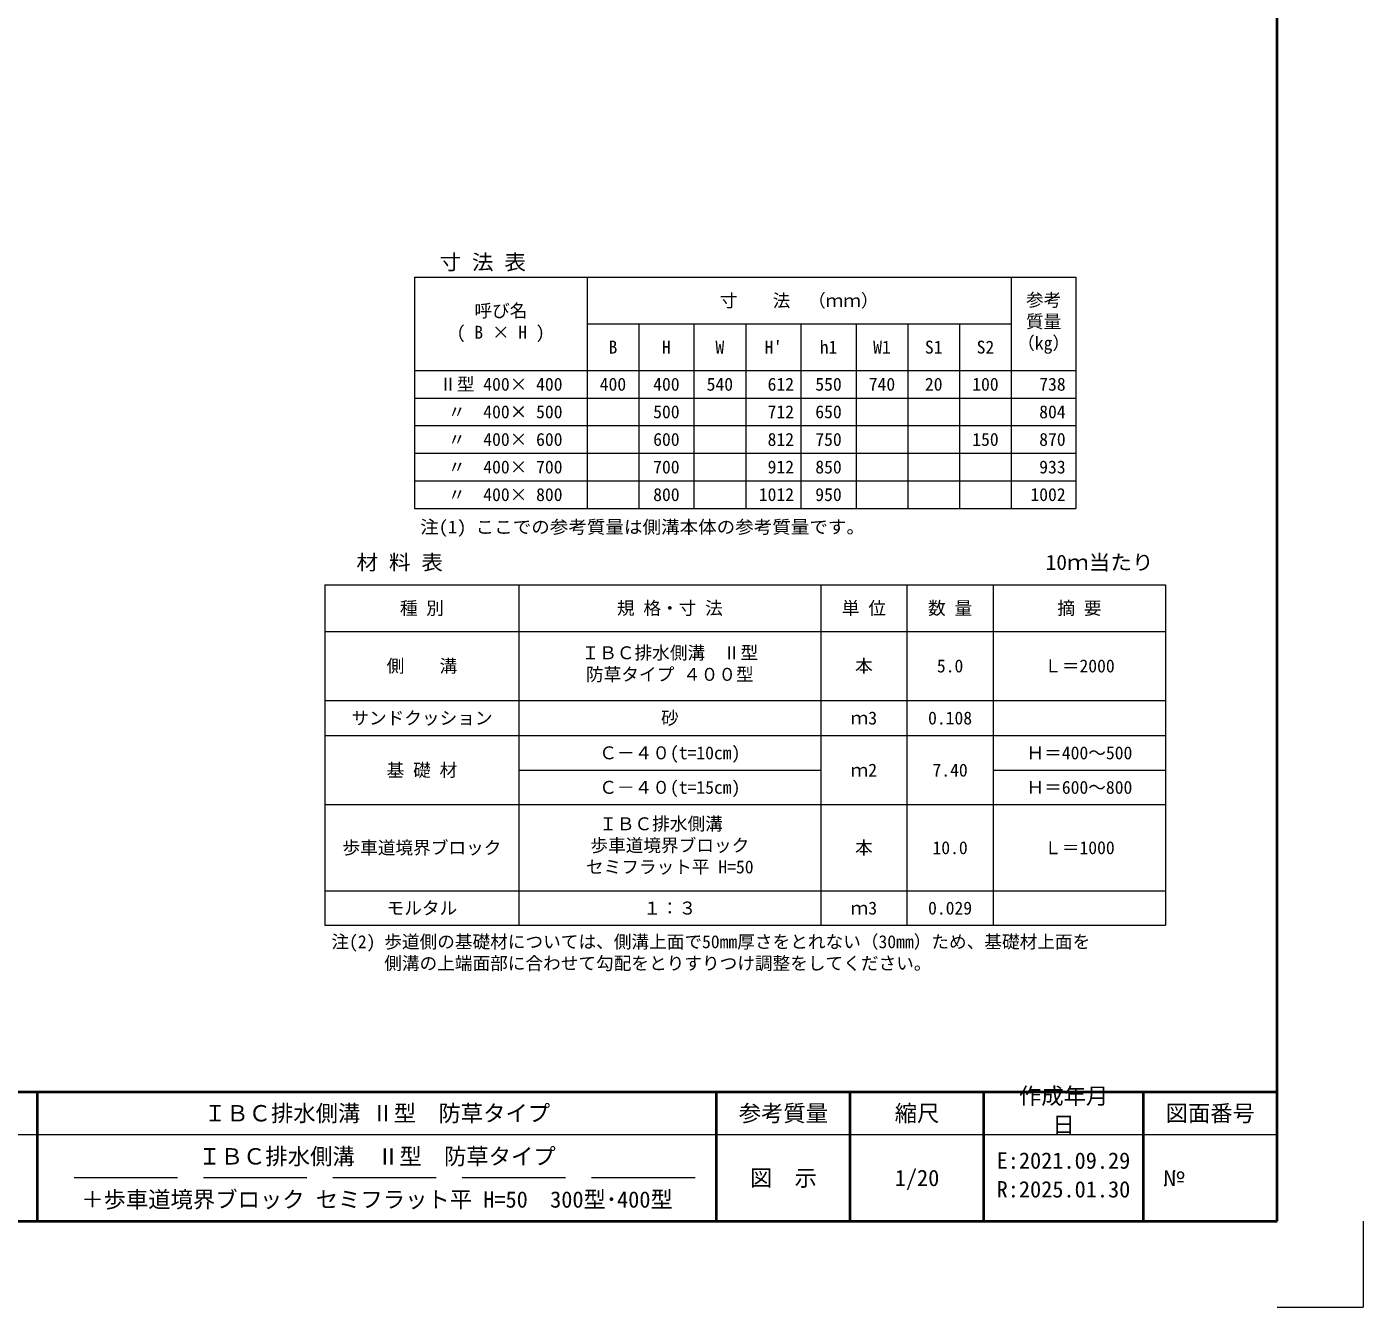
# Model space of a CAD drawing. Units: millimetres at full size; details may follow other scales. Extents: x 164402 to 209100, y 872507 to 885397.
# Drawn here: x 196447 to 199547, y 872507 to 875477 of the extents above; entities that cross this region are included whole.
import ezdxf
from ezdxf.enums import TextEntityAlignment as Align

# ---------------------------------------------------------------- set-up
doc = ezdxf.new("R2010")
doc.units = ezdxf.units.MM
doc.header["$LTSCALE"] = 40
doc.linetypes.add('DASHED', pattern=[7.5, 6, -1.5])
for name, color, linetype, lineweight in [('0_2', 7, 'Continuous', 13), ('Defpoints_3', 8, 'Continuous', 0), ('図枠', 7, 'Continuous', 5), ('寸法表', 30, 'Continuous', 13)]:
    doc.layers.add(name, color=color, linetype=linetype, lineweight=lineweight)
doc.layers.add('文字', color=7, linetype='Continuous')
doc.styles.add('ＭＳ ゴシック', font='')
doc.styles.add('ＭＳ 明朝', font='')
doc.styles.get('ＭＳ ゴシック').set_extended_font_data('MS Gothic')
doc.styles.get('ＭＳ 明朝').set_extended_font_data('MS Mincho')

msp = doc.modelspace()

# ---------------------------------------------------------------- linework, layer by layer
at = {"layer": 'Defpoints_3'}
for p, q in [((197747.06, 874616.09), (197867.06, 874616.09)), ((197995.06, 874616.09), (198115.06, 874616.09)), ((198371.06, 874616.09), (198731.06, 874616.09)), ((197747.06, 874552.09), (197867.06, 874552.09)), ((197995.06, 874552.09), (198115.06, 874552.09)), ((198371.06, 874552.09), (198611.06, 874552.09)), ((197747.06, 874488.09), (197867.06, 874488.09)), ((197995.06, 874488.09), (198115.06, 874488.09)), ((198371.06, 874488.09), (198731.06, 874488.09)), ((197747.06, 874424.09), (197867.06, 874424.09)), ((197995.06, 874424.09), (198115.06, 874424.09)), ((198371.06, 874424.09), (198731.06, 874424.09))]:
    msp.add_line(p, q, dxfattribs=at)
at = {"layer": 'Defpoints_3', "color": 7, "lineweight": 13}
for p in [(199547.4, 872707.22), (199347.4, 872507.22)]:
    msp.add_line(p, (199547.4, 872507.22), dxfattribs=at)
at = {"layer": '図枠', "lineweight": 40}
for p, q in [((199347.4, 872707.22), (199347.4, 878247.22)), ((191547.4, 873007.22), (199347.4, 873007.22)), ((196472.4, 872707.22), (196472.4, 873007.22)), ((198047.4, 872707.22), (198047.4, 873007.22)), ((198357.4, 872707.22), (198357.4, 873007.22)), ((198667.4, 872707.22), (198667.4, 873007.22)), ((199037.4, 872707.22), (199037.4, 873007.22)), ((191547.4, 872707.22), (199347.4, 872707.22))]:
    msp.add_line(p, q, dxfattribs=at)
at = {"layer": '図枠', "lineweight": 13}
for p, q in [((197583.45, 873007.22), (199347.4, 873007.22)), ((199347.4, 872907.22), (196072.4, 872907.22))]:
    msp.add_line(p, q, dxfattribs=at)
at = {"layer": '図枠', "linetype": 'DASHED', "lineweight": 9}
msp.add_line((197997.4, 872807.22), (196522.4, 872807.22), dxfattribs=at)
at = {"layer": '寸法表'}
for p, q in [((197347.06, 874896.09), (198881.06, 874896.09)), ((197347.06, 874896.09), (197347.06, 874360.09)), ((197747.06, 874896.09), (197747.06, 874360.09)), ((198731.06, 874896.09), (198731.06, 874360.09)), ((198881.06, 874896.09), (198881.06, 874360.09)), ((197747.06, 874788.09), (198731.06, 874788.09)), ((197867.06, 874788.09), (197867.06, 874360.09)), ((197995.06, 874788.09), (197995.06, 874360.09)), ((198115.06, 874788.09), (198115.06, 874360.09)), ((198243.06, 874788.09), (198243.06, 874360.09)), ((198371.06, 874788.09), (198371.06, 874360.09)), ((198491.06, 874788.09), (198491.06, 874360.09)), ((198611.06, 874788.09), (198611.06, 874360.09)), ((197347.06, 874680.09), (198881.06, 874680.09)), ((197347.06, 874616.09), (197747.06, 874616.09)), ((197867.06, 874616.09), (197995.06, 874616.09)), ((198115.06, 874616.09), (198371.06, 874616.09)), ((198731.06, 874616.09), (198881.06, 874616.09)), ((197347.06, 874552.09), (197747.06, 874552.09)), ((197867.06, 874552.09), (197995.06, 874552.09)), ((198115.06, 874552.09), (198371.06, 874552.09)), ((198611.06, 874552.09), (198881.06, 874552.09)), ((197347.06, 874488.09), (197747.06, 874488.09)), ((197867.06, 874488.09), (197995.06, 874488.09)), ((198115.06, 874488.09), (198371.06, 874488.09)), ((198731.06, 874488.09), (198881.06, 874488.09)), ((197347.06, 874424.09), (197747.06, 874424.09)), ((197867.06, 874424.09), (197995.06, 874424.09)), ((198115.06, 874424.09), (198371.06, 874424.09)), ((198731.06, 874424.09), (198881.06, 874424.09)), ((197347.06, 874360.09), (198881.06, 874360.09)), ((197139.06, 874182.7), (199089.06, 874182.7)), ((197139.06, 874182.7), (197139.06, 873393.1)), ((197589.06, 874182.7), (197589.06, 873393.1)), ((198289.06, 874182.7), (198289.06, 873393.1)), ((198489.06, 874182.7), (198489.06, 873393.1)), ((198689.06, 874182.7), (198689.06, 873393.1)), ((199089.06, 874182.7), (199089.06, 873393.1)), ((197139.06, 874074.7), (199089.06, 874074.7)), ((197139.06, 873914.7), (199089.06, 873914.7)), ((197139.06, 873833.1), (199089.06, 873833.1)), ((197589.06, 873753.1), (198289.06, 873753.1)), ((198689.06, 873753.1), (199089.06, 873753.1)), ((197139.06, 873673.1), (199089.06, 873673.1)), ((197139.06, 873473.1), (199089.06, 873473.1)), ((197139.06, 873393.1), (199089.06, 873393.1))]:
    msp.add_line(p, q, dxfattribs=at)

# ---------------------------------------------------------------- texts
at = {"layer": '0_2', "style": 'ＭＳ 明朝'}
for s, p in [('注(2) 歩道側の基礎材については、側溝上面で50mm厚さをとれない（30mm）ため、基礎材上面を ', (197154.06, 873370.09)), ('      側溝の上端面部に合わせて勾配をとりすりつけ調整をしてください。', (197154.06, 873320.09))]:
    msp.add_text(s, height=30.02, dxfattribs=at).set_placement(p, align=Align.TOP_LEFT)
at = {"layer": '図枠', "style": 'ＭＳ ゴシック'}
for s, p in [('作成年月', (198748.8, 873016.45)), ('日', (198826.5, 872949.79)), ('E:2021.09.29', (198697, 872866.45)), ('R:2025.01.30', (198697, 872799.79))]:
    msp.add_text(s, height=37.98, dxfattribs=at).set_placement(p, align=Align.TOP_LEFT)
for s, p in [('ＩＢＣ排水側溝 Ⅱ型\u3000防草タイプ', (197259.9, 872957.22)), ('参考質量', (198202.4, 872957.22)), ('縮尺', (198512.4, 872957.22)), ('図面番号', (199192.4, 872957.22)), ('ＩＢＣ排水側溝  Ⅱ型\u3000防草タイプ', (197259.9, 872857.22)), ('図\u3000示', (198202.4, 872807.22)), ('1/20', (198512.4, 872807.22)), ('＋歩車道境界ブロック セミフラット平 H=50\u3000300型･400型', (197259.9, 872757.22))]:
    msp.add_text(s, height=37.98, dxfattribs=at).set_placement(p, align=Align.MIDDLE_CENTER)
msp.add_text('№', height=37.98, dxfattribs=at).set_placement((199081.75, 872807.22), align=Align.MIDDLE_LEFT)
at = {"layer": '寸法表', "style": 'ＭＳ 明朝'}
for s, p in [('寸\u3000\u3000法\u3000（ｍｍ）', (198239.06, 874842.09)), ('B', (197807.06, 874734.09)), ('H', (197931.06, 874734.09)), ('W', (198055.06, 874734.09)), ("H'", (198179.06, 874734.09)), ('h1', (198307.06, 874734.09)), ('W1', (198431.06, 874734.09)), ('S1', (198551.06, 874734.09)), ('S2', (198671.06, 874734.09)), ('Ⅱ型 400× 400', (197547.06, 874648.09)), ('400', (197807.06, 874648.09)), ('400', (197931.06, 874648.09)), ('540', (198055.06, 874648.09)), ('550', (198307.06, 874648.09)), ('740', (198431.06, 874648.09)), ('20', (198551.06, 874648.09)), ('100', (198671.06, 874648.09)), (' 〃\u3000400× 500', (197547.06, 874584.09)), ('500', (197931.06, 874584.09)), ('650', (198307.06, 874584.09)), (' 〃\u3000400× 600', (197547.06, 874520.09)), ('600', (197931.06, 874520.09)), ('750', (198307.06, 874520.09)), ('150', (198671.06, 874520.09)), (' 〃\u3000400× 700', (197547.06, 874456.09)), ('700', (197931.06, 874456.09)), ('850', (198307.06, 874456.09)), (' 〃\u3000400× 800', (197547.06, 874392.09)), ('800', (197931.06, 874392.09)), ('950', (198307.06, 874392.09)), ('種 別', (197364.06, 874128.7)), ('規 格・寸 法', (197939.06, 874128.7)), ('単 位', (198389.06, 874128.7)), ('数 量', (198589.06, 874128.7)), ('摘 要', (198889.06, 874128.7)), ('側\u3000\u3000溝', (197364.06, 873994.7)), ('本', (198389.06, 873994.7)), ('5.0', (198589.06, 873994.7)), ('Ｌ＝2000', (198889.06, 873994.7)), ('サンドクッション', (197364.06, 873873.9)), ('砂', (197939.06, 873873.9)), ('ｍ3', (198389.06, 873873.9)), ('0.108', (198589.06, 873873.9)), ('Ｃ－４０(t=10cm)', (197939.06, 873793.1)), ('Ｈ＝400～500', (198889.06, 873793.1)), ('基 礎 材', (197364.06, 873753.1)), ('ｍ2', (198389.06, 873753.1)), ('7.40', (198589.06, 873753.1)), ('Ｃ－４０(t=15cm)', (197939.06, 873713.1)), ('Ｈ＝600～800', (198889.06, 873713.1)), ('歩車道境界ブロック', (197364.06, 873573.1)), ('本', (198389.06, 873573.1)), ('10.0', (198589.06, 873573.1)), ('Ｌ＝1000', (198889.06, 873573.1)), ('モルタル', (197364.06, 873433.1)), ('１：３', (197939.06, 873433.1)), ('ｍ3', (198389.06, 873433.1)), ('0.029', (198589.06, 873433.1))]:
    msp.add_text(s, height=30.02, dxfattribs=at).set_placement(p, align=Align.MIDDLE_CENTER)
for s, p in [('参考', (198765.11, 874858.57)), ('呼び名', (197485.64, 874833.57)), ('質量', (198765.11, 874808.57)), ('( B × H )', (197444.69, 874783.57)), ('（kg）', (198744.64, 874758.57)), ('ＩＢＣ排水側溝\u3000Ⅱ型', (197734.31, 874040.17)), ('防草タイプ ４００型', (197744.55, 873990.17)), ('ＩＢＣ排水側溝\u3000', (197775.26, 873643.57)), ('歩車道境界ブロック', (197754.79, 873593.57)), ('セミフラット平 H=50', (197744.55, 873543.57))]:
    msp.add_text(s, height=30.02, dxfattribs=at).set_placement(p, align=Align.TOP_LEFT)
for s, p in [('612', (198227.06, 874648.09)), ('738', (198857.06, 874648.09)), ('712', (198227.06, 874584.09)), ('804', (198857.06, 874584.09)), ('812', (198227.06, 874520.09)), ('870', (198857.06, 874520.09)), ('912', (198227.06, 874456.09)), ('933', (198857.06, 874456.09)), ('1012', (198227.06, 874392.09)), ('1002', (198857.06, 874392.09))]:
    msp.add_text(s, height=30.02, dxfattribs=at).set_placement(p, align=Align.MIDDLE_RIGHT)
at = {"layer": '文字', "style": 'ＭＳ 明朝', "width": 1.05}
msp.add_text('寸 法 表', height=35.03, dxfattribs=at).set_placement((197505.06, 874931.09), align=Align.MIDDLE_CENTER)
for s, height, p in [('注(1) ここでの参考質量は側溝本体の参考質量です。', 30.02, (197359.93, 874293.01)), ('10ｍ当たり', 35.03, (198810.3, 874207.06))]:
    msp.add_text(s, height=height, dxfattribs=at).set_placement(p, align=Align.BOTTOM_LEFT)
msp.add_text('材 料 表', height=35.03, dxfattribs=at).set_placement((197312.46, 874207.06), align=Align.BOTTOM_CENTER)

doc.saveas('drawing.dxf')
